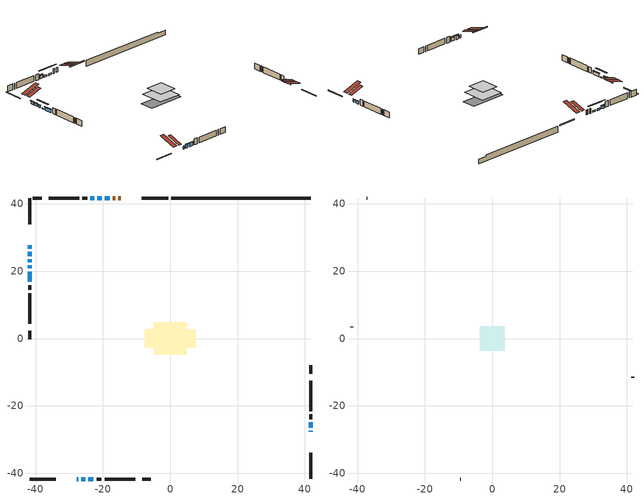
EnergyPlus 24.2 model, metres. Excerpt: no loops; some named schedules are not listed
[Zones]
conditioned space
 floor outside (Floor1 construction): -1.08,-1.08 -1.08,1.08 1.08,1.08 1.08,-1.08 z0.76
 floor adiabatic (AdiabaticFloorConstruction): -4.86,-4.86 -4.86,4.86 4.86,4.86 4.86,-4.86 z0.76
 floor foundation (Slab1 construction): -7.57,-2.79 -7.57,2.79 7.57,2.79 7.57,-2.79 z-1.68
 wall outside (RimJoist1 construction): -0.66,41.73 -8.43,41.73 / -41.73,-41.73 -33.95,-41.73 / -41.73,41.73 -41.73,33.95 / 41.73,-41.73 41.73,-33.95 z0.76:1.06
 wall outside (AdiabaticWallConstruction 1): -14.64,41.73 -15.47,41.73 / -16.4,41.73 -17.01,41.73 z0.76:2.79
 wall outside (AdiabaticWallConstruction): -27.75,-41.73 -27.32,-41.73 / 41.73,-27.75 41.73,-27.36 / -22.54,41.73 -23.76,41.73 / -41.73,19.86 -41.73,16.82 z0.76:1.98; -41.73,27.75 -41.73,26.63 / -41.73,25.7 -41.73,24.48 / 41.73,-26.43 41.73,-24.91 z0.76:1.88; -41.73,23.55 -41.73,22.64 z0.76:1.68; -17.94,41.73 -19.47,41.73 / -20.39,41.73 -21.62,41.73 z0.76:1.47; -41.73,21.71 -41.73,20.79 z0.76:1.07; -26.39,-41.73 -25.28,-41.73 / -24.35,-41.73 -22.82,-41.73 z0.76:2.28
 wall outside (Wall1 construction): -24.69,41.73 -26.15,41.73 / -21.9,-41.73 -20.44,-41.73 / -41.73,15.89 -41.73,14.43 / 41.73,-23.98 41.73,-22.52 z0.76:3.2
 wall outside (Wall2 construction): -27.08,41.73 -36.14,41.73 / -19.51,-41.73 -10.45,-41.73 / -41.73,13.5 -41.73,4.44 / 41.73,-21.59 41.73,-12.53 z0.76:3.2
 wall outside (Wall4 construction): -38.2,41.73 -40.8,41.73 / -8.38,-41.73 -5.79,-41.73 / -41.73,2.37 -41.73,-0.22 / 41.73,-10.47 41.73,-7.87 z0.76:3.2
 wall foundation (FoundationWall1 construction): 0.27,41.73,-1.68 0.27,41.73,0.76 37.58,41.73,0.76 37.58,41.73,0.22 41.73,41.73,0.22 41.73,41.73,-1.68
 window (WindowConstruction 8): -27.74,-41.73 -27.32,-41.73 z0.76:1.98
 window (WindowConstruction 5): -41.73,27.74 -41.73,26.63 z0.76:1.88
 window (WindowConstruction 6): -41.73,25.7 -41.73,24.48 z0.76:1.88
 window (WindowConstruction 7): -41.73,23.55 -41.73,22.64 z0.76:1.67
 window (WindowConstruction 10): -17.94,41.73 -19.47,41.73 z0.76:1.47
 window (WindowConstruction 11): -20.39,41.73 -21.61,41.73 z0.76:1.47
 window (WindowConstruction 12): -41.73,21.71 -41.73,20.79 z0.76:1.06
 window (WindowConstruction 9): 41.73,-27.74 41.73,-27.36 z0.76:1.98
 window (WindowConstruction): 41.73,-26.43 41.73,-24.91 z0.76:1.88
 window (WindowConstruction 1): -22.54,41.73 -23.76,41.73 z0.76:1.98
 window (WindowConstruction 2): -26.39,-41.73 -25.28,-41.73 z0.76:2.28
 window (WindowConstruction 3): -24.35,-41.73 -22.82,-41.73 z0.76:2.28
 window (WindowConstruction 4): -41.73,19.86 -41.73,16.82 z0.76:1.98
 door (Door): -14.64,41.73 -15.47,41.73 z0.76:2.79
 door (Door 1): -16.4,41.73 -17.01,41.73 z0.76:2.79
 ceiling adiabatic (AdiabaticFloorConstruction): 4.86,-4.86 4.86,4.86 -4.86,4.86 -4.86,-4.86 z0.76
 roof outside (Roof2 construction): -13.71,41.73,3.2 -13.71,35.89,5.14 -12.17,35.89,5.14 -12.17,41.73,3.2; -28.67,-41.73,3.2 -28.67,-35.89,5.14 -30.21,-35.89,5.14 -30.21,-41.73,3.2; -41.73,28.67,3.2 -35.89,28.67,5.14 -35.89,30.21,5.14 -41.73,30.21,3.2; 41.73,-28.67,3.2 35.89,-28.67,5.14 35.89,-30.21,5.14 41.73,-30.21,3.2
attic - vented
 floor to conditioned space (Floor2 construction Reversed): -3.67,-3.67 -3.67,3.67 3.67,3.67 3.67,-3.67 z3.2
 wall outside (Wall3 construction): -37.07,41.73 -37.28,41.73 / -9.52,-41.73 -9.31,-41.73 / -41.73,3.51 -41.73,3.3 / 41.73,-11.61 41.73,-11.4 z0.76:3.2
 roof outside (Roof1 construction): -11.24,41.73,3.2 -11.24,34.58,5.58 -9.36,34.58,5.58 -9.36,41.73,3.2; -31.14,-41.73,3.2 -31.14,-34.58,5.58 -33.03,-34.58,5.58 -33.03,-41.73,3.2; -41.73,31.14,3.2 -34.58,31.14,5.58 -34.58,33.03,5.58 -41.73,33.03,3.2; 41.73,-31.14,3.2 34.58,-31.14,5.58 34.58,-33.03,5.58 41.73,-33.03,3.2
shading: -41.73,26.43 -41.73,27.95 -42.14,27.95 -42.14,26.43 z2.08; -41.73,24.28 -41.73,25.9 -42.14,25.9 -42.14,24.28 z2.08; -41.73,22.44 -41.73,23.75 -42.14,23.75 -42.14,22.44 z1.88; -22.11,41.73 -15.3,41.73 -15.3,42.14 -22.11,42.14 z4.11; -24.25,41.73 -17.76,41.73 -17.76,42.14 -24.25,42.14 z4.11; -41.73,18.15 -41.73,24.35 -42.14,24.35 -42.14,18.15 z3.7; 41.73,-24.71 41.73,-26.63 42.14,-26.63 42.14,-24.71 z2.08; -23.96,41.73 -22.34,41.73 -22.34,42.14 -23.96,42.14 z2.18; -25.08,-41.73 -26.59,-41.73 -26.59,-42.14 -25.08,-42.14 z2.49; -22.62,-41.73 -24.55,-41.73 -24.55,-42.14 -22.62,-42.14 z2.49; -41.73,16.62 -41.73,20.07 -42.14,20.07 -42.14,16.62 z2.18
[Building]
Building 1: Terrain=Suburbs
[Site:Location]
Edmonton Intl AP_AB: Latitude {deg}=53.31; Longitude {deg}=-113.58; Time Zone {hr}=-7; Elevation {m}=723; Keep Site Location Information=Yes
[Site:GroundTemperature:Shallow]
-1.56185, -3.61833, -3.78302, -2.80711, 1.11059, 5.01004, 8.39065, 10.5322, 10.7141, 8.97234, 5.67794, 1.89811
[Site:WaterMainsTemperature]
Calculation Method=Schedule; Temperature Schedule=mains temperature schedule
[Material] Roughness=Rough; Thermal Absorptance=0.9
Name | Thickness {m} | Conductivity {W/m-K} | Density {kg/m3} | Specific Heat {J/kg-K} | Solar Absorptance | Visible Absorptance
asphalt or fiberglass shingles | 0.00635 | 0.162714 | 1121.4 | 1465.45 | 0.4 | 0.4
ceiling loosefill ins | 0.0846667 | 0.0480833 | 16.02 | 1046.75 | 0.7 | 0.7
ceiling stud and cavity | 0.1397 | 0.0995447 | 65.682 | 1177.47 | 0.7 | 0.7
concrete 4.0 in. | 0.1016 | 1.803125 | 2242.8 | 837.4 | 0.7 | 0.7
concrete 8.0 in. | 0.2032 | 1.803125 | 2242.8 | 837.4 | 0.7 | 0.7
door material | 0.04445 | 0.327969 | 512.64 | 1214.23 | 0.7 | 0.7
door material 1 | 0.04445 | 0.188738 | 512.64 | 1214.23 | 0.7 | 0.7
exterior vertical ins | 0.0246902 | 0.029427 | 32.04 | 1214.23 | 0.7 | 0.7
floor covering | 0.0127 | 0.0433444 | 54.468 | 1339.84 | 0.6 | 0.6
floor rigid ins; roof rigid ins | 0.051816 | 0.029427 | 32.04 | 1214.23 | 0.7 | 0.7
floor rigid ins 1; wall rigid ins | 0.512978 | 0.029427 | 32.04 | 1214.23 | 0.7 | 0.7
floor stud and cavity | 0.1397 | 0.104916 | 92.3553 | 1139.71 | 0.7 | 0.7
floor stud and cavity 1 | 0.1397 | 1.75129 | 37.0049 | 1207.88 | 0.7 | 0.7
furniture material conditioned space 1 | 0.1524 | 0.115458 | 640.8 | 1214.23 | 0.6 | 0.6
gypsum board | 0.0127 | 0.160291 | 801 | 837.4 | 0.6 | 0.6
gypsum board 1 | 0.0127 | 0.160291 | 801 | 837.4 | 0.7 | 0.7
osb sheathing 0.5 in. | 0.0127 | 0.115458 | 512.64 | 1214.23 | 0.7 | 0.7
osb sheathing 0.75 in. | 0.01905 | 0.115458 | 512.64 | 1214.23 | 0.7 | 0.7
osb sheathing 2.0 in. | 0.0508 | 0.115458 | 512.64 | 1214.23 | 0.7 | 0.7
rim joist stud and cavity | 0.0508 | 0.0296634 | 125.044 | 1163.47 | 0.6 | 0.6
roof stud and cavity | 0.2032 | 0.213394 | 78.34581 | 1123.46 | 0.7 | 0.7
wall stud and cavity | 0.1397 | 0.094676 | 139.0536 | 1170.24 | 0.7 | 0.7
wall stud and cavity 1 | 0.1397 | 0.0935595 | 139.0536 | 1170.24 | 0.7 | 0.7
wall stud and cavity 2 | 0.0889 | 6.1454 | 50.32683 | 1063.81 | 0.6 | 0.6
wall stud and cavity 3 | 0.1397 | 0.111942 | 139.0536 | 1170.24 | 0.7 | 0.7
wall stud and cavity 4 | 0.0889 | 0.380278 | 52.3479 | 1209.89 | 0.7 | 0.7
wall stud and cavity 5 | 0.0889 | 0.391764 | 83.0341 | 1211.67 | 0.7 | 0.7
wood siding | 0.0254 | 0.102417 | 544.68 | 1172.36 | 0.4 | 0.4
wood siding 1 | 0.00254 | 0.102417 | 544.68 | 1172.36 | 0.4 | 0.4
wood siding 2; wood siding 3; wood siding 4 | 0.0254 | 0.102417 | 544.68 | 1172.36 | 0.7 | 0.7
[WindowMaterial:SimpleGlazingSystem]
Name | U-Factor {W/m2-K} | Solar Heat Gain Coefficient
WindowMaterial | 2.915653 | 0.67
WindowMaterial 1 | 2.92076 | 0.67
WindowMaterial 10 | 2.99458 | 0.54
WindowMaterial 11 | 3.00934 | 0.52
WindowMaterial 12 | 3.063281 | 0.52
WindowMaterial 2 | 2.99117 | 0.53
WindowMaterial 3 | 2.90089 | 0.68
WindowMaterial 4 | 2.91111 | 0.68
WindowMaterial 5 | 2.97981 | 0.61
WindowMaterial 6 | 2.92474 | 0.66
WindowMaterial 7 | 2.95029 | 0.64
WindowMaterial 8 | 3.1053 | 0.51
WindowMaterial 9 | 2.99571 | 0.59
[Construction]
AdiabaticFloorConstruction: floor stud and cavity 1, floor rigid ins 1, osb sheathing 0.75 in., floor covering
AdiabaticWallConstruction: wood siding 3, wall rigid ins, wall stud and cavity 4, gypsum board
AdiabaticWallConstruction 1: wood siding 4, wall rigid ins, wall stud and cavity 4, gypsum board
Door: door material
Door 1: door material 1
Floor1 construction: floor stud and cavity, floor rigid ins, osb sheathing 0.75 in., floor covering
Floor2 construction Reversed: gypsum board, ceiling stud and cavity, ceiling loosefill ins
FoundationWall1 construction: concrete 8.0 in., gypsum board 1
furniture construction conditioned space 1: furniture material conditioned space 1
PartitionWallConstruction: gypsum board, wall stud and cavity 5, gypsum board
RimJoist1 construction: wood siding 2, osb sheathing 2.0 in., rim joist stud and cavity
Roof1 construction: asphalt or fiberglass shingles
Roof2 construction: asphalt or fiberglass shingles, roof rigid ins, osb sheathing 0.75 in., roof stud and cavity, gypsum board
Slab1 construction: concrete 4.0 in.
Wall1 construction: wood siding, osb sheathing 0.5 in., wall stud and cavity, gypsum board
Wall2 construction: wood siding, osb sheathing 0.5 in., wall stud and cavity 1, gypsum board
Wall3 construction: wood siding 1, wall stud and cavity 2
Wall4 construction: wood siding, osb sheathing 0.5 in., wall stud and cavity 3, gypsum board
WindowConstruction: WindowMaterial
WindowConstruction 1: WindowMaterial 1
WindowConstruction 10: WindowMaterial 10
WindowConstruction 11: WindowMaterial 11
WindowConstruction 12: WindowMaterial 12
WindowConstruction 2: WindowMaterial 2
WindowConstruction 3: WindowMaterial 3
WindowConstruction 4: WindowMaterial 4
WindowConstruction 5: WindowMaterial 5
WindowConstruction 6: WindowMaterial 6
WindowConstruction 7: WindowMaterial 7
WindowConstruction 8: WindowMaterial 8
WindowConstruction 9: WindowMaterial 9
[Zone] Multiplier=1; Part of Total Floor Area=Yes
Name | Volume {m3}
attic - vented | 20.8502
conditioned space | 466.8
[Space]
Name | Zone | Volume {m3}
attic - vented 1 | attic - vented | 20.8502
conditioned space 1 | conditioned space | 466.8
[ZoneInfiltration:EffectiveLeakageArea]
infil attic - vented 1: Zone or Space=attic - vented 1; Schedule=Always On Discrete; Effective Air Leakage Area {cm2}=1874.44; Stack Coefficient=0.000335298; Wind Coefficient=1.23719e-05
[ZoneMixing]
whole house fan mix: Zone or Space=attic - vented; Schedule=Always On Continuous; Design Flow Rate Calculation Method=Flow/Zone; Design Flow Rate {m3/s}=0; Source Zone or Space=conditioned space
[SurfaceProperty:ExposedFoundationPerimeter]
Slab1: Exposed Perimeter Calculation Method=TotalExposedPerimeter; Total Exposed Perimeter {m}=41.452
[InternalMass] Zone or ZoneList=conditioned space; Space or SpaceList=conditioned space 1
Name | Construction | Surface Area {m2}
furniture mass conditioned space 1 | furniture construction conditioned space 1 | 73.4559
partition wall mass | PartitionWallConstruction | 183.64
[Lights]
interior lighting: Zone or ZoneList or Space or SpaceList=conditioned space 1; Schedule=interior lighting schedule; Design Level Calculation Method=LightingLevel; Lighting Level {W}=343.2; Return Air Fraction=0; Fraction Radiant=0.6; Fraction Visible=0.2; Fraction Replaceable=1
[People]
occupants: Zone or ZoneList or Space or SpaceList=conditioned space 1; Number of People Schedule=occupants schedule; Number of People Calculation Method=People; Number of People=3; Fraction Radiant=0.314171; Sensible Heat Fraction=0.56303; Activity Level Schedule=occupants activity schedule; Carbon Dioxide Generation Rate {m3/s-W}=0; Enable ASHRAE 55 Comfort Warnings=No; Mean Radiant Temperature Calculation Type=EnclosureAveraged
[ElectricEquipment] Zone or ZoneList or Space or SpaceList=conditioned space 1; Design Level Calculation Method=EquipmentLevel
Name | Schedule | Design Level {W} | Fraction Latent | Fraction Radiant | Fraction Lost
clothes dryer | clothes dryer schedule | 140.772 | 0.015 | 0.081 | 0.85
clothes washer | clothes washer schedule | 32.1985 | 0.03 | 0.162 | 0.7
cooking range | cooking range schedule | 215.147 | 0.08 | 0.432 | 0.2
dishwasher | dishwasher schedule | 66.8632 | 0.3 | 0.18 | 0.4
fridge | fridge schedule | 72.9452 | 0 | 0.6 | 0
mech vent bath fan 0 | mech vent bath fan 0 schedule | 50.2 | 0 | 0 | 1
mech vent house fan | mech vent house fan schedule | 0 | 0 | 0 | 1
mech vent house fan cfis | mech vent house fan cfis schedule | 0 | 0 | 0 | 0
mech vent range fan 0 | mech vent range fan 0 schedule | 57 | 0 | 0 | 1
misc plug loads | misc plug loads schedule | 494.7 | 0.045 | 0.513 | 0.1
whole house fan | Always On Discrete | 0 | 0 | 0 | 1
[OtherEquipment] Zone or ZoneList or Space or SpaceList=conditioned space 1; Design Level Calculation Method=EquipmentLevel
Name | Fuel Type | Schedule | Design Level {W} | Fraction Latent | Fraction Radiant | Fraction Lost
clothes dryer 1 | Electricity | clothes dryer schedule | 0 | 0.015 | 0.081 | 0.85
cooking range 1 | Electricity | cooking range schedule | 0 | 0.08 | 0.432 | 0.2
general water use latent | None | general water use schedule | 62.594 | 1 | 0 | 0
general water use sensible | None | general water use schedule | -61.6891 | 0 | 0.6 | 0
mech vent house fan latent load | None | Always On Discrete | 0 | 1 | 0 | 0
mech vent house fan sensible load | None | Always On Discrete | 0 | 0 | 0 | 0
water heater energy adjustment1 | NaturalGas | Always On Discrete | 0.01 | 0 | 0 | 1
[ZoneInfiltration:DesignFlowRate] Zone or ZoneList or Space or SpaceList=conditioned space 1; Schedule=Always On Discrete; Design Flow Rate Calculation Method=Flow/Zone; Design Flow Rate {m3/s}=0
infil flow; natural vent flow; whole house fan flow
[Foundation:Kiva]
Foundation Kiva 1: Initial Indoor Air Temperature {C}=18; Wall Height Above Grade {m}=0.759988; Wall Depth Below Slab {m}=0.2032; Custom Block Material Name 1=exterior vertical ins; Custom Block Depth 1 {m}=2.43998; Custom Block X Position 1 {m}=0.2159; Custom Block Z Position 1 {m}=0
[Foundation:Kiva:Settings]
Soil Conductivity {W/m-K}=0.849921; Soil Density {kg/m3}=1842.3; Soil Specific Heat {J/kg-K}=418.7; Ground Solar Absorptivity=0.9; Ground Thermal Absorptivity=0.9; Ground Surface Roughness {m}=0.03; Far-Field Width {m}=40; Deep-Ground Boundary Condition=ZeroFlux; Deep-Ground Depth {m}=40; Minimum Cell Dimension {m}=0.2; Maximum Cell Growth Coefficient=3; Simulation Timestep=Timestep
[Exterior:Lights]
exterior lighting: Schedule=exterior lighting schedule; Design Level {W}=75.6
[Schedule:Constant]
Name | Hourly Value
Always On Continuous; mech vent house fan schedule; mech vent house fan cfis schedule; Always On Discrete | 1
occupants activity schedule | 117.228
fridge schedule | 0
[Schedule:Week:Daily]
interior lighting schedule Week Rule - Jan1-Jan27: interior lighting schedule day, interior lighting schedule day, interior lighting schedule day, interior lighting schedule day, interior lighting schedule day, interior lighting schedule day, interior lighting schedule day, interior lighting schedule default day, interior lighting schedule default day, interior lighting schedule default day, interior lighting schedule default day, interior lighting schedule default day
interior lighting schedule Week Rule - Jan28-Feb3: interior lighting schedule day, interior lighting schedule day, interior lighting schedule day, interior lighting schedule day, interior lighting schedule day 1, interior lighting schedule day 1, interior lighting schedule day 1, interior lighting schedule default day, interior lighting schedule default day, interior lighting schedule default day, interior lighting schedule default day, interior lighting schedule default day
interior lighting schedule Week Rule - Feb4-Feb24: interior lighting schedule day 1, interior lighting schedule day 1, interior lighting schedule day 1, interior lighting schedule day 1, interior lighting schedule day 1, interior lighting schedule day 1, interior lighting schedule day 1, interior lighting schedule default day, interior lighting schedule default day, interior lighting schedule default day, interior lighting schedule default day, interior lighting schedule default day
interior lighting schedule Week Rule - Feb25-Mar3: interior lighting schedule day 1, interior lighting schedule day 1, interior lighting schedule day 1, interior lighting schedule day 1, interior lighting schedule day 2, interior lighting schedule day 2, interior lighting schedule day 2, interior lighting schedule default day, interior lighting schedule default day, interior lighting schedule default day, interior lighting schedule default day, interior lighting schedule default day
interior lighting schedule Week Rule - Mar4-Mar31: interior lighting schedule day 2, interior lighting schedule day 2, interior lighting schedule day 2, interior lighting schedule day 2, interior lighting schedule day 2, interior lighting schedule day 2, interior lighting schedule day 2, interior lighting schedule default day, interior lighting schedule default day, interior lighting schedule default day, interior lighting schedule default day, interior lighting schedule default day
interior lighting schedule Week Rule - Apr1-Apr28: interior lighting schedule day 3, interior lighting schedule day 3, interior lighting schedule day 3, interior lighting schedule day 3, interior lighting schedule day 3, interior lighting schedule day 3, interior lighting schedule day 3, interior lighting schedule default day, interior lighting schedule default day, interior lighting schedule default day, interior lighting schedule default day, interior lighting schedule default day
interior lighting schedule Week Rule - Apr29-May5: interior lighting schedule day 3, interior lighting schedule day 3, interior lighting schedule day 4, interior lighting schedule day 4, interior lighting schedule day 4, interior lighting schedule day 4, interior lighting schedule day 4, interior lighting schedule default day, interior lighting schedule default day, interior lighting schedule default day, interior lighting schedule default day, interior lighting schedule default day
interior lighting schedule Week Rule - May6-May26: interior lighting schedule day 4, interior lighting schedule day 4, interior lighting schedule day 4, interior lighting schedule day 4, interior lighting schedule day 4, interior lighting schedule day 4, interior lighting schedule day 4, interior lighting schedule default day, interior lighting schedule default day, interior lighting schedule default day, interior lighting schedule default day, interior lighting schedule default day
interior lighting schedule Week Rule - May27-Jun2: interior lighting schedule day 4, interior lighting schedule day 4, interior lighting schedule day 4, interior lighting schedule day 4, interior lighting schedule day 4, interior lighting schedule day 5, interior lighting schedule day 5, interior lighting schedule default day, interior lighting schedule default day, interior lighting schedule default day, interior lighting schedule default day, interior lighting schedule default day
interior lighting schedule Week Rule - Jun3-Jun30: interior lighting schedule day 5, interior lighting schedule day 5, interior lighting schedule day 5, interior lighting schedule day 5, interior lighting schedule day 5, interior lighting schedule day 5, interior lighting schedule day 5, interior lighting schedule default day, interior lighting schedule default day, interior lighting schedule default day, interior lighting schedule default day, interior lighting schedule default day
interior lighting schedule Week Rule - Jul1-Jul28: interior lighting schedule day 6, interior lighting schedule day 6, interior lighting schedule day 6, interior lighting schedule day 6, interior lighting schedule day 6, interior lighting schedule day 6, interior lighting schedule day 6, interior lighting schedule default day, interior lighting schedule default day, interior lighting schedule default day, interior lighting schedule default day, interior lighting schedule default day
interior lighting schedule Week Rule - Jul29-Aug4: interior lighting schedule day 6, interior lighting schedule day 6, interior lighting schedule day 6, interior lighting schedule day 7, interior lighting schedule day 7, interior lighting schedule day 7, interior lighting schedule day 7, interior lighting schedule default day, interior lighting schedule default day, interior lighting schedule default day, interior lighting schedule default day, interior lighting schedule default day
interior lighting schedule Week Rule - Aug5-Aug25: interior lighting schedule day 7, interior lighting schedule day 7, interior lighting schedule day 7, interior lighting schedule day 7, interior lighting schedule day 7, interior lighting schedule day 7, interior lighting schedule day 7, interior lighting schedule default day, interior lighting schedule default day, interior lighting schedule default day, interior lighting schedule default day, interior lighting schedule default day
interior lighting schedule Week Rule - Aug26-Sep1: interior lighting schedule day 7, interior lighting schedule day 7, interior lighting schedule day 7, interior lighting schedule day 7, interior lighting schedule day 7, interior lighting schedule day 7, interior lighting schedule day 8, interior lighting schedule default day, interior lighting schedule default day, interior lighting schedule default day, interior lighting schedule default day, interior lighting schedule default day
interior lighting schedule Week Rule - Sep2-Sep29: interior lighting schedule day 8, interior lighting schedule day 8, interior lighting schedule day 8, interior lighting schedule day 8, interior lighting schedule day 8, interior lighting schedule day 8, interior lighting schedule day 8, interior lighting schedule default day, interior lighting schedule default day, interior lighting schedule default day, interior lighting schedule default day, interior lighting schedule default day
interior lighting schedule Week Rule - Sep30-Oct6: interior lighting schedule day 8, interior lighting schedule day 9, interior lighting schedule day 9, interior lighting schedule day 9, interior lighting schedule day 9, interior lighting schedule day 9, interior lighting schedule day 9, interior lighting schedule default day, interior lighting schedule default day, interior lighting schedule default day, interior lighting schedule default day, interior lighting schedule default day
interior lighting schedule Week Rule - Oct7-Oct27: interior lighting schedule day 9, interior lighting schedule day 9, interior lighting schedule day 9, interior lighting schedule day 9, interior lighting schedule day 9, interior lighting schedule day 9, interior lighting schedule day 9, interior lighting schedule default day, interior lighting schedule default day, interior lighting schedule default day, interior lighting schedule default day, interior lighting schedule default day
interior lighting schedule Week Rule - Oct28-Nov3: interior lighting schedule day 9, interior lighting schedule day 9, interior lighting schedule day 9, interior lighting schedule day 9, interior lighting schedule day 10, interior lighting schedule day 10, interior lighting schedule day 10, interior lighting schedule default day, interior lighting schedule default day, interior lighting schedule default day, interior lighting schedule default day, interior lighting schedule default day
interior lighting schedule Week Rule - Nov4-Nov24: interior lighting schedule day 10, interior lighting schedule day 10, interior lighting schedule day 10, interior lighting schedule day 10, interior lighting schedule day 10, interior lighting schedule day 10, interior lighting schedule day 10, interior lighting schedule default day, interior lighting schedule default day, interior lighting schedule default day, interior lighting schedule default day, interior lighting schedule default day
interior lighting schedule Week Rule - Nov25-Dec1: interior lighting schedule day 10, interior lighting schedule day 10, interior lighting schedule day 10, interior lighting schedule day 10, interior lighting schedule day 10, interior lighting schedule day 10, interior lighting schedule day 11, interior lighting schedule default day, interior lighting schedule default day, interior lighting schedule default day, interior lighting schedule default day, interior lighting schedule default day
interior lighting schedule Week Rule - Dec2-Dec31: interior lighting schedule day 11, interior lighting schedule day 11, interior lighting schedule day 11, interior lighting schedule day 11, interior lighting schedule day 11, interior lighting schedule day 11, interior lighting schedule day 11, interior lighting schedule default day, interior lighting schedule default day, interior lighting schedule default day, interior lighting schedule default day, interior lighting schedule default day
occupants schedule Week Rule - Jan1-Dec31: occupants schedule day, occupants schedule day, occupants schedule day, occupants schedule day, occupants schedule day, occupants schedule day, occupants schedule day, occupants schedule default day, occupants schedule default day, occupants schedule default day, occupants schedule default day, occupants schedule default day
clothes dryer schedule Week Rule - Jan1-Dec31: clothes dryer schedule day, clothes dryer schedule day, clothes dryer schedule day, clothes dryer schedule day, clothes dryer schedule day, clothes dryer schedule day, clothes dryer schedule day, clothes dryer schedule default day, clothes dryer schedule default day, clothes dryer schedule default day, clothes dryer schedule default day, clothes dryer schedule default day
clothes washer schedule Week Rule - Jan1-Dec31: clothes washer schedule day, clothes washer schedule day, clothes washer schedule day, clothes washer schedule day, clothes washer schedule day, clothes washer schedule day, clothes washer schedule day, clothes washer schedule default day, clothes washer schedule default day, clothes washer schedule default day, clothes washer schedule default day, clothes washer schedule default day
cooking range schedule Week Rule - Jan1-Dec31: cooking range schedule day, cooking range schedule day, cooking range schedule day, cooking range schedule day, cooking range schedule day, cooking range schedule day, cooking range schedule day, cooking range schedule default day, cooking range schedule default day, cooking range schedule default day, cooking range schedule default day, cooking range schedule default day
dishwasher schedule Week Rule - Jan1-Dec31: dishwasher schedule day, dishwasher schedule day, dishwasher schedule day, dishwasher schedule day, dishwasher schedule day, dishwasher schedule day, dishwasher schedule day, dishwasher schedule default day, dishwasher schedule default day, dishwasher schedule default day, dishwasher schedule default day, dishwasher schedule default day
mech vent bath fan 0 schedule Week Rule - Jan1-Dec31: mech vent bath fan 0 schedule day, mech vent bath fan 0 schedule day, mech vent bath fan 0 schedule day, mech vent bath fan 0 schedule day, mech vent bath fan 0 schedule day, mech vent bath fan 0 schedule day, mech vent bath fan 0 schedule day, mech vent bath fan 0 schedule default day, mech vent bath fan 0 schedule default day, mech vent bath fan 0 schedule default day, mech vent bath fan 0 schedule default day, mech vent bath fan 0 schedule default day
mech vent range fan 0 schedule Week Rule - Jan1-Dec31: mech vent range fan 0 schedule day, mech vent range fan 0 schedule day, mech vent range fan 0 schedule day, mech vent range fan 0 schedule day, mech vent range fan 0 schedule day, mech vent range fan 0 schedule day, mech vent range fan 0 schedule day, mech vent range fan 0 schedule default day, mech vent range fan 0 schedule default day, mech vent range fan 0 schedule default day, mech vent range fan 0 schedule default day, mech vent range fan 0 schedule default day
misc plug loads schedule Week Rule - Jan1-Dec31: misc plug loads schedule day, misc plug loads schedule day, misc plug loads schedule day, misc plug loads schedule day, misc plug loads schedule day, misc plug loads schedule day, misc plug loads schedule day, misc plug loads schedule default day, misc plug loads schedule default day, misc plug loads schedule default day, misc plug loads schedule default day, misc plug loads schedule default day
general water use schedule Week Rule - Jan1-Dec31: general water use schedule day, general water use schedule day, general water use schedule day, general water use schedule day, general water use schedule day, general water use schedule day, general water use schedule day, general water use schedule default day, general water use schedule default day, general water use schedule default day, general water use schedule default day, general water use schedule default day
exterior lighting schedule Week Rule - Jan1-Jan27: exterior lighting schedule day, exterior lighting schedule day, exterior lighting schedule day, exterior lighting schedule day, exterior lighting schedule day, exterior lighting schedule day, exterior lighting schedule day, exterior lighting schedule default day, exterior lighting schedule default day, exterior lighting schedule default day, exterior lighting schedule default day, exterior lighting schedule default day
exterior lighting schedule Week Rule - Jan28-Feb3: exterior lighting schedule day, exterior lighting schedule day, exterior lighting schedule day, exterior lighting schedule day, exterior lighting schedule day 1, exterior lighting schedule day 1, exterior lighting schedule day 1, exterior lighting schedule default day, exterior lighting schedule default day, exterior lighting schedule default day, exterior lighting schedule default day, exterior lighting schedule default day
exterior lighting schedule Week Rule - Feb4-Feb24: exterior lighting schedule day 1, exterior lighting schedule day 1, exterior lighting schedule day 1, exterior lighting schedule day 1, exterior lighting schedule day 1, exterior lighting schedule day 1, exterior lighting schedule day 1, exterior lighting schedule default day, exterior lighting schedule default day, exterior lighting schedule default day, exterior lighting schedule default day, exterior lighting schedule default day
exterior lighting schedule Week Rule - Feb25-Mar3: exterior lighting schedule day 1, exterior lighting schedule day 1, exterior lighting schedule day 1, exterior lighting schedule day 1, exterior lighting schedule day 2, exterior lighting schedule day 2, exterior lighting schedule day 2, exterior lighting schedule default day, exterior lighting schedule default day, exterior lighting schedule default day, exterior lighting schedule default day, exterior lighting schedule default day
exterior lighting schedule Week Rule - Mar4-Mar31: exterior lighting schedule day 2, exterior lighting schedule day 2, exterior lighting schedule day 2, exterior lighting schedule day 2, exterior lighting schedule day 2, exterior lighting schedule day 2, exterior lighting schedule day 2, exterior lighting schedule default day, exterior lighting schedule default day, exterior lighting schedule default day, exterior lighting schedule default day, exterior lighting schedule default day
exterior lighting schedule Week Rule - Apr1-Apr28: exterior lighting schedule day 3, exterior lighting schedule day 3, exterior lighting schedule day 3, exterior lighting schedule day 3, exterior lighting schedule day 3, exterior lighting schedule day 3, exterior lighting schedule day 3, exterior lighting schedule default day, exterior lighting schedule default day, exterior lighting schedule default day, exterior lighting schedule default day, exterior lighting schedule default day
exterior lighting schedule Week Rule - Apr29-May5: exterior lighting schedule day 3, exterior lighting schedule day 3, exterior lighting schedule day 4, exterior lighting schedule day 4, exterior lighting schedule day 4, exterior lighting schedule day 4, exterior lighting schedule day 4, exterior lighting schedule default day, exterior lighting schedule default day, exterior lighting schedule default day, exterior lighting schedule default day, exterior lighting schedule default day
exterior lighting schedule Week Rule - May6-May26: exterior lighting schedule day 4, exterior lighting schedule day 4, exterior lighting schedule day 4, exterior lighting schedule day 4, exterior lighting schedule day 4, exterior lighting schedule day 4, exterior lighting schedule day 4, exterior lighting schedule default day, exterior lighting schedule default day, exterior lighting schedule default day, exterior lighting schedule default day, exterior lighting schedule default day
exterior lighting schedule Week Rule - May27-Jun2: exterior lighting schedule day 4, exterior lighting schedule day 4, exterior lighting schedule day 4, exterior lighting schedule day 4, exterior lighting schedule day 4, exterior lighting schedule day 5, exterior lighting schedule day 5, exterior lighting schedule default day, exterior lighting schedule default day, exterior lighting schedule default day, exterior lighting schedule default day, exterior lighting schedule default day
exterior lighting schedule Week Rule - Jun3-Jun30: exterior lighting schedule day 5, exterior lighting schedule day 5, exterior lighting schedule day 5, exterior lighting schedule day 5, exterior lighting schedule day 5, exterior lighting schedule day 5, exterior lighting schedule day 5, exterior lighting schedule default day, exterior lighting schedule default day, exterior lighting schedule default day, exterior lighting schedule default day, exterior lighting schedule default day
exterior lighting schedule Week Rule - Jul1-Jul28: exterior lighting schedule day 6, exterior lighting schedule day 6, exterior lighting schedule day 6, exterior lighting schedule day 6, exterior lighting schedule day 6, exterior lighting schedule day 6, exterior lighting schedule day 6, exterior lighting schedule default day, exterior lighting schedule default day, exterior lighting schedule default day, exterior lighting schedule default day, exterior lighting schedule default day
exterior lighting schedule Week Rule - Jul29-Aug4: exterior lighting schedule day 6, exterior lighting schedule day 6, exterior lighting schedule day 6, exterior lighting schedule day 7, exterior lighting schedule day 7, exterior lighting schedule day 7, exterior lighting schedule day 7, exterior lighting schedule default day, exterior lighting schedule default day, exterior lighting schedule default day, exterior lighting schedule default day, exterior lighting schedule default day
exterior lighting schedule Week Rule - Aug5-Aug25: exterior lighting schedule day 7, exterior lighting schedule day 7, exterior lighting schedule day 7, exterior lighting schedule day 7, exterior lighting schedule day 7, exterior lighting schedule day 7, exterior lighting schedule day 7, exterior lighting schedule default day, exterior lighting schedule default day, exterior lighting schedule default day, exterior lighting schedule default day, exterior lighting schedule default day
exterior lighting schedule Week Rule - Aug26-Sep1: exterior lighting schedule day 7, exterior lighting schedule day 7, exterior lighting schedule day 7, exterior lighting schedule day 7, exterior lighting schedule day 7, exterior lighting schedule day 7, exterior lighting schedule day 8, exterior lighting schedule default day, exterior lighting schedule default day, exterior lighting schedule default day, exterior lighting schedule default day, exterior lighting schedule default day
[Schedule:Year]
interior lighting schedule: interior lighting schedule Week Rule - Jan1-Jan27, 1, 1, 1, 27, interior lighting schedule Week Rule - Jan28-Feb3, 1, 28, 2, 3, interior lighting schedule Week Rule - Feb4-Feb24, 2, 4, 2, 24, interior lighting schedule Week Rule - Feb25-Mar3, 2, 25, 3, 3, interior lighting schedule Week Rule - Mar4-Mar31, 3, 4, 3, 31, interior lighting schedule Week Rule - Apr1-Apr28, 4, 1, 4, 28, interior lighting schedule Week Rule - Apr29-May5, 4, 29, 5, 5, interior lighting schedule Week Rule - May6-May26, 5, 6, 5, 26, interior lighting schedule Week Rule - May27-Jun2, 5, 27, 6, 2, interior lighting schedule Week Rule - Jun3-Jun30, 6, 3, 6, 30, interior lighting schedule Week Rule - Jul1-Jul28, 7, 1, 7, 28, interior lighting schedule Week Rule - Jul29-Aug4, 7, 29, 8, 4, interior lighting schedule Week Rule - Aug5-Aug25, 8, 5, 8, 25, interior lighting schedule Week Rule - Aug26-Sep1, 8, 26, 9, 1, interior lighting schedule Week Rule - Sep2-Sep29, 9, 2, 9, 29, interior lighting schedule Week Rule - Sep30-Oct6, 9, 30, 10, 6, interior lighting schedule Week Rule - Oct7-Oct27, 10, 7, 10, 27, interior lighting schedule Week Rule - Oct28-Nov3, 10, 28, 11, 3, interior lighting schedule Week Rule - Nov4-Nov24, 11, 4, 11, 24, interior lighting schedule Week Rule - Nov25-Dec1, 11, 25, 12, 1, interior lighting schedule Week Rule - Dec2-Dec31, 12, 2, 12, 31
occupants schedule: occupants schedule Week Rule - Jan1-Dec31, 1, 1, 12, 31
clothes dryer schedule: clothes dryer schedule Week Rule - Jan1-Dec31, 1, 1, 12, 31
clothes washer schedule: clothes washer schedule Week Rule - Jan1-Dec31, 1, 1, 12, 31
cooking range schedule: cooking range schedule Week Rule - Jan1-Dec31, 1, 1, 12, 31
dishwasher schedule: dishwasher schedule Week Rule - Jan1-Dec31, 1, 1, 12, 31
mech vent bath fan 0 schedule: mech vent bath fan 0 schedule Week Rule - Jan1-Dec31, 1, 1, 12, 31
mech vent range fan 0 schedule: mech vent range fan 0 schedule Week Rule - Jan1-Dec31, 1, 1, 12, 31
misc plug loads schedule: misc plug loads schedule Week Rule - Jan1-Dec31, 1, 1, 12, 31
general water use schedule: general water use schedule Week Rule - Jan1-Dec31, 1, 1, 12, 31
exterior lighting schedule: exterior lighting schedule Week Rule - Jan1-Jan27, 1, 1, 1, 27, exterior lighting schedule Week Rule - Jan28-Feb3, 1, 28, 2, 3, exterior lighting schedule Week Rule - Feb4-Feb24, 2, 4, 2, 24, exterior lighting schedule Week Rule - Feb25-Mar3, 2, 25, 3, 3, exterior lighting schedule Week Rule - Mar4-Mar31, 3, 4, 3, 31, exterior lighting schedule Week Rule - Apr1-Apr28, 4, 1, 4, 28, exterior lighting schedule Week Rule - Apr29-May5, 4, 29, 5, 5, exterior lighting schedule Week Rule - May6-May26, 5, 6, 5, 26, exterior lighting schedule Week Rule - May27-Jun2, 5, 27, 6, 2, exterior lighting schedule Week Rule - Jun3-Jun30, 6, 3, 6, 30, exterior lighting schedule Week Rule - Jul1-Jul28, 7, 1, 7, 28, exterior lighting schedule Week Rule - Jul29-Aug4, 7, 29, 8, 4, exterior lighting schedule Week Rule - Aug5-Aug25, 8, 5, 8, 25, exterior lighting schedule Week Rule - Aug26-Sep1, 8, 26, 9, 1, exterior lighting schedule Week Rule - Sep2-Sep29, 9, 2, 9, 29, exterior lighting schedule Week Rule - Sep30-Oct6, 9, 30, 10, 6, exterior lighting schedule Week Rule - Oct7-Oct27, 10, 7, 10, 27, exterior lighting schedule Week Rule - Oct28-Nov3, 10, 28, 11, 3, exterior lighting schedule Week Rule - Nov4-Nov24, 11, 4, 11, 24, exterior lighting schedule Week Rule - Nov25-Dec1, 11, 25, 12, 1, exterior lighting schedule Week Rule - Dec2-Dec31, 12, 2, 12, 31
[Schedule:Compact]
mains temperature schedule: Through: 01/01, For: AllDays, Until: 24:00, 3.97167, Through: 01/02, For: AllDays, Until: 24:00, 3.90778, Through: 01/03, For: AllDays, Until: 24:00, 3.84556, Through: 01/04, For: AllDays, Until: 24:00, 3.78389, Through: 01/05, For: AllDays, Until: 24:00, 3.72278, Through: 01/06, For: AllDays, Until: 24:00, 3.66278, Through: 01/07, For: AllDays, Until: 24:00, 3.60389, Through: 01/08, For: AllDays, Until: 24:00, 3.54556, Through: 01/09, For: AllDays, Until: 24:00, 3.48833, Through: 01/10, For: AllDays, Until: 24:00, 3.43167, Through: 01/11, For: AllDays, Until: 24:00, 3.37611, Through: 01/12, For: AllDays, Until: 24:00, 3.32167, Through: 01/13, For: AllDays, Until: 24:00, 3.26833, Through: 01/14, For: AllDays, Until: 24:00, 3.21556, Through: 01/15, For: AllDays, Until: 24:00, 3.16444, Through: 01/16, For: AllDays, Until: 24:00, 3.11389, Through: 01/17, For: AllDays, Until: 24:00, 3.06444, Through: 01/18, For: AllDays, Until: 24:00, 3.01611, Through: 01/19, For: AllDays, Until: 24:00, 2.96889, Through: 01/20, For: AllDays, Until: 24:00, 2.92278, Through: 01/21, For: AllDays, Until: 24:00, 2.87722, Through: 01/22, For: AllDays, Until: 24:00, 2.83333, Through: 01/23, For: AllDays, Until: 24:00, 2.79056, Through: 01/24, For: AllDays, Until: 24:00, 2.74889, Through: 01/25, For: AllDays, Until: 24:00, 2.70833, Through: 01/26, For: AllDays, Until: 24:00, 2.66889, Through: 01/27, For: AllDays, Until: 24:00, 2.63056, Through: 01/28, For: AllDays, Until: 24:00, 2.59333, Through: 01/29, For: AllDays, Until: 24:00, 2.55778, Through: 01/30, For: AllDays, Until: 24:00, 2.52278, Through: 01/31, For: AllDays, Until: 24:00, 2.48944, Through: 02/01, For: AllDays, Until: 24:00, 2.45722, Through: 02/02, For: AllDays, Until: 24:00, 2.42611, Through: 02/03, For: AllDays, Until: 24:00, 2.39667, Through: 02/04, For: AllDays, Until: 24:00, 2.36833, Through: 02/05, For: AllDays, Until: 24:00, 2.34111, Through: 02/06, For: AllDays, Until: 24:00, 2.315, Through: 02/07, For: AllDays, Until: 24:00, 2.29056, Through: 02/08, For: AllDays, Until: 24:00, 2.26722, Through: 02/09, For: AllDays, Until: 24:00, 2.245, Through: 02/10, For: AllDays, Until: 24:00, 2.22444, Through: 02/11, For: AllDays, Until: 24:00, 2.20444, Through: 02/12, For: AllDays, Until: 24:00, 2.18667, Through: 02/13, For: AllDays, Until: 24:00, 2.17, Through: 02/14, For: AllDays, Until: 24:00, 2.15444, Through: 02/15, For: AllDays, Until: 24:00, 2.14, Through: 02/16, For: AllDays, Until: 24:00, 2.12722, Through: 02/17, For: AllDays, Until: 24:00, 2.11556, Through: 02/18, For: AllDays, Until: 24:00, 2.10556, Through: 02/19, For: AllDays, Until: 24:00, 2.09667, Through: 02/20, For: AllDays, Until: 24:00, 2.08889, Through: 02/21, For: AllDays, Until: 24:00, 2.08278, Through: 02/22, For: AllDays, Until: 24:00, 2.07833, Through: 02/23, For: AllDays, Until: 24:00, 2.07444, Through: 02/24, For: AllDays, Until: 24:00, 2.07278, Through: 02/25, For: AllDays, Until: 24:00, 2.07167, Through: 02/26, For: AllDays, Until: 24:00, 2.07222, Through: 02/27, For: AllDays, Until: 24:00, 2.07444, Through: 02/28, For: AllDays, Until: 24:00, 2.07778, Through: 03/01, For: AllDays, Until: 24:00, 2.08222, Through: 03/02, For: AllDays, Until: 24:00, 2.08833, Through: 03/03, For: AllDays, Until: 24:00, 2.09556, Through: 03/04, For: AllDays, Until: 24:00, 2.10444, Through: 03/05, For: AllDays, Until: 24:00, 2.11444, Through: 03/06, For: AllDays, Until: 24:00, 2.12556, Through: 03/07, For: AllDays, Until: 24:00, 2.13833, Through: 03/08, For: AllDays, Until: 24:00, 2.15278, Through: 03/09, For: AllDays, Until: 24:00, 2.16778, Through: 03/10, For: AllDays, Until: 24:00, 2.18444, Through: 03/11, For: AllDays, Until: 24:00, 2.20278, Through: 03/12, For: AllDays, Until: 24:00, 2.22167, Through: 03/13, For: AllDays, Until: 24:00, 2.24278, Through: 03/14, For: AllDays, Until: 24:00, 2.26444, Through: 03/15, For: AllDays, Until: 24:00, 2.28778, Through: 03/16, For: AllDays, Until: 24:00, 2.31222, Through: 03/17, For: AllDays, Until: 24:00, 2.33778, Through: 03/18, For: AllDays, Until: 24:00, 2.365, Through: 03/19, For: AllDays, Until: 24:00, 2.39333, Through: 03/20, For: AllDays, Until: 24:00, 2.42278, Through: 03/21, For: AllDays, Until: 24:00, 2.45389, Through: 03/22, For: AllDays, Until: 24:00, 2.48611, Through: 03/23, For: AllDays, Until: 24:00, 2.51889, Through: 03/24, For: AllDays, Until: 24:00, 2.55389, Through: 03/25, For: AllDays, Until: 24:00, 2.58944, Through: 03/26, For: AllDays, Until: 24:00, 2.62611, Through: 03/27, For: AllDays, Until: 24:00, 2.66444, Through: 03/28, For: AllDays, Until: 24:00, 2.70389, Through: 03/29, For: AllDays, Until: 24:00, 2.74389, Through: 03/30, For: AllDays, Until: 24:00, 2.78556, Through: 03/31, For: AllDays, Until: 24:00, 2.82833, Through: 04/01, For: AllDays, Until: 24:00, 2.87222, Through: 04/02, For: AllDays, Until: 24:00, 2.91722, Through: 04/03, For: AllDays, Until: 24:00, 2.96333, Through: 04/04, For: AllDays, Until: 24:00, 3.01056, Through: 04/05, For: AllDays, Until: 24:00, 3.05889, Through: 04/06, For: AllDays, Until: 24:00, 3.10833, Through: 04/07, For: AllDays, Until: 24:00, 3.15833, Through: 04/08, For: AllDays, Until: 24:00, 3.21, Through: 04/09, For: AllDays, Until: 24:00, 3.26222, Through: 04/10, For: AllDays, Until: 24:00, 3.31556, Through: 04/11, For: AllDays, Until: 24:00, 3.37, Through: 04/12, For: AllDays, Until: 24:00, 3.42556, Through: 04/13, For: AllDays, Until: 24:00, 3.48167, Through: 04/14, For: AllDays, Until: 24:00, 3.53889, Through: 04/15, For: AllDays, Until: 24:00, 3.59722, Through: 04/16, For: AllDays, Until: 24:00, 3.65611, Through: 04/17, For: AllDays, Until: 24:00, 3.71611, Through: 04/18, For: AllDays, Until: 24:00, 3.77667, Through: 04/19, For: AllDays, Until: 24:00, 3.83833, Through: 04/20, For: AllDays, Until: 24:00, 3.90111, Through: 04/21, For: AllDays, Until: 24:00, 3.96444, Through: 04/22, For: AllDays, Until: 24:00, 4.02833, Through: 04/23, For: AllDays, Until: 24:00, 4.09333, Through: 04/24, For: AllDays, Until: 24:00, 4.15889, Through: 04/25, For: AllDays, Until: 24:00, 4.225, Through: 04/26, For: AllDays, Until: 24:00, 4.29222, Through: 04/27, For: AllDays, Until: 24:00, 4.36, Through: 04/28, For: AllDays, Until: 24:00, 4.42833, Through: 04/29, For: AllDays, Until: 24:00, 4.49722, Through: 04/30, For: AllDays, Until: 24:00, 4.56667, Through: 05/01, For: AllDays, Until: 24:00, 4.63722, Through: 05/02, For: AllDays, Until: 24:00, 4.70833, Through: 05/03, For: AllDays, Until: 24:00, 4.77944, Through: 05/04, For: AllDays, Until: 24:00, 4.85167, Through: 05/05, For: AllDays, Until: 24:00, 4.92389, Through: 05/06, For: AllDays, Until: 24:00, 4.99722, Through: 05/07, For: AllDays, Until: 24:00, 5.07056, Through: 05/08, For: AllDays, Until: 24:00, 5.145, Through: 05/09, For: AllDays, Until: 24:00, 5.21944, Through: 05/10, For: AllDays, Until: 24:00, 5.29389, Through: 05/11, For: AllDays, Until: 24:00, 5.36944, Through: 05/12, For: AllDays, Until: 24:00, 5.445, Through: 05/13, For: AllDays, Until: 24:00, 5.52111, Through: 05/14, For: AllDays, Until: 24:00, 5.59722, Through: 05/15, For: AllDays, Until: 24:00, 5.67389, Through: 05/16, For: AllDays, Until: 24:00, 5.75056, Through: 05/17, For: AllDays, Until: 24:00, 5.82778, Through: 05/18, For: AllDays, Until: 24:00, 5.90556, Through: 05/19, For: AllDays, Until: 24:00, 5.98278, Through: 05/20, For: AllDays, Until: 24:00, 6.06056, Through: 05/21, For: AllDays, Until: 24:00, 6.13889, Through: 05/22, For: AllDays, Until: 24:00, 6.21667, Through: 05/23, For: AllDays, Until: 24:00, 6.295, Through: 05/24, For: AllDays, Until: 24:00, 6.37333, Through: 05/25, For: AllDays, Until: 24:00, 6.45222, Through: 05/26, For: AllDays, Until: 24:00, 6.53056, Through: 05/27, For: AllDays, Until: 24:00, 6.60889, Through: 05/28, For: AllDays, Until: 24:00, 6.68778, Through: 05/29, For: AllDays, Until: 24:00, 6.76611, Through: 05/30, For: AllDays, Until: 24:00, 6.84444, Through: 05/31, For: AllDays, Until: 24:00, 6.92278, Through: 06/01, For: AllDays, Until: 24:00, 7.00111, Through: 06/02, For: AllDays, Until: 24:00, 7.07944, Through: 06/03, For: AllDays, Until: 24:00, 7.15778, Through: 06/04, For: AllDays, Until: 24:00, 7.23556, Through: 06/05, For: AllDays, Until: 24:00, 7.31333, Through: 06/06, For: AllDays, Until: 24:00, 7.39056, Through: 06/07, For: AllDays, Until: 24:00, 7.46833, Through: 06/08, For: AllDays, Until: 24:00, 7.545, Through: 06/09, For: AllDays, Until: 24:00, 7.62222, Through: 06/10, For: AllDays, Until: 24:00, 7.69833, Through: 06/11, For: AllDays, Until: 24:00, 7.775, Through: 06/12, For: AllDays, Until: 24:00, 7.85056, Through: 06/13, For: AllDays, Until: 24:00, 7.92611, Through: 06/14, For: AllDays, Until: 24:00, 8.00111, Through: 06/15, For: AllDays, Until: 24:00, 8.07611, Through: 06/16, For: AllDays, Until: 24:00, 8.15056, Through: 06/17, For: AllDays, Until: 24:00, 8.22389, Through: 06/18, For: AllDays, Until: 24:00, 8.29778, Through: 06/19, For: AllDays, Until: 24:00, 8.37056, Through: 06/20, For: AllDays, Until: 24:00, 8.44278, Through: 06/21, For: AllDays, Until: 24:00, 8.51444, Through: 06/22, For: AllDays, Until: 24:00, 8.58611, Through: 06/23, For: AllDays, Until: 24:00, 8.65667, Through: 06/24, For: AllDays, Until: 24:00, 8.72667, Through: 06/25, For: AllDays, Until: 24:00, 8.79611, Through: 06/26, For: AllDays, Until: 24:00, 8.865, Through: 06/27, For: AllDays, Until: 24:00, 8.93333, Through: 06/28, For: AllDays, Until: 24:00, 9.00056, Through: 06/29, For: AllDays, Until: 24:00, 9.06778, Through: 06/30, For: AllDays, Until: 24:00, 9.13333, Through: 07/01, For: AllDays, Until: 24:00, 9.19889, Through: 07/02, For: AllDays, Until: 24:00, 9.26333, Through: 07/03, For: AllDays, Until: 24:00, 9.32722, Through: 07/04, For: AllDays, Until: 24:00, 9.39056, Through: 07/05, For: AllDays, Until: 24:00, 9.45278, Through: 07/06, For: AllDays, Until: 24:00, 9.51389, Through: 07/07, For: AllDays, Until: 24:00, 9.57444, Through: 07/08, For: AllDays, Until: 24:00, 9.63389, Through: 07/09, For: AllDays, Until: 24:00, 9.69278, Through: 07/10, For: AllDays, Until: 24:00, 9.75056, Through: 07/11, For: AllDays, Until: 24:00, 9.80778, Through: 07/12, For: AllDays, Until: 24:00, 9.86333, Through: 07/13, For: AllDays, Until: 24:00, 9.91833, Through: 07/14, For: AllDays, Until: 24:00, 9.97278, Through: 07/15, For: AllDays, Until: 24:00, 10.0256, Through: 07/16, For: AllDays, Until: 24:00, 10.0778, Through: 07/17, For: AllDays, Until: 24:00, 10.1289, Through: 07/18, For: AllDays, Until: 24:00, 10.1789, Through: 07/19, For: AllDays, Until: 24:00, 10.2278, Through: 07/20, For: AllDays, Until: 24:00, 10.2756, Through: 07/21, For: AllDays, Until: 24:00, 10.3222, Through: 07/22, For: AllDays, Until: 24:00, 10.3683, Through: 07/23, For: AllDays, Until: 24:00, 10.4128, Through: 07/24, For: AllDays, Until: 24:00, 10.4561, Through: 07/25, For: AllDays, Until: 24:00, 10.4989, Through: 07/26, For: AllDays, Until: 24:00, 10.54, Through: 07/27, For: AllDays, Until: 24:00, 10.58, Through: 07/28, For: AllDays, Until: 24:00, 10.6189, Through: 07/29, For: AllDays, Until: 24:00, 10.6567, Through: 07/30, For: AllDays, Until: 24:00, 10.6928, Through: 07/31, For: AllDays, Until: 24:00, 10.7283, Through: 08/01, For: AllDays, Until: 24:00, 10.7622, Through: 08/02, For: AllDays, Until: 24:00, 10.7956, Through: 08/03, For: AllDays, Until: 24:00, 10.8272, Through: 08/04, For: AllDays, Until: 24:00, 10.8572, Through: 08/05, For: AllDays, Until: 24:00, 10.8867, Through: 08/06, For: AllDays, Until: 24:00, 10.9144, Through: 08/07, For: AllDays, Until: 24:00, 10.9411, Through: 08/08, For: AllDays, Until: 24:00, 10.9667, Through: 08/09, For: AllDays, Until: 24:00, 10.9906, Through: 08/10, For: AllDays, Until: 24:00, 11.0133, Through: 08/11, For: AllDays, Until: 24:00, 11.035, Through: 08/12, For: AllDays, Until: 24:00, 11.055, Through: 08/13, For: AllDays, Until: 24:00, 11.0739, Through: 08/14, For: AllDays, Until: 24:00, 11.0917, Through: 08/15, For: AllDays, Until: 24:00, 11.1078, Through: 08/16, For: AllDays, Until: 24:00, 11.1228, Through: 08/17, For: AllDays, Until: 24:00, 11.1361, Through: 08/18, For: AllDays, Until: 24:00, 11.1483, Through: 08/19, For: AllDays, Until: 24:00, 11.1594, Through: 08/20, For: AllDays, Until: 24:00, 11.1689, Through: 08/21, For: AllDays, Until: 24:00, 11.1772, Through: 08/22, For: AllDays, Until: 24:00, 11.1844, Through: 08/23, For: AllDays, Until: 24:00, 11.19, Through: 08/24, For: AllDays, Until: 24:00, 11.1939, Through: 08/25, For: AllDays, Until: 24:00, 11.1967, Through: 08/26, For: AllDays, Until: 24:00, 11.1983, Through: 08/27, For: AllDays, Until: 24:00, 11.1983, Through: 08/28, For: AllDays, Until: 24:00, 11.1972, Through: 08/29, For: AllDays, Until: 24:00, 11.195, Through: 08/30, For: AllDays, Until: 24:00, 11.1911, Through: 08/31, For: AllDays, Until: 24:00, 11.1856, Through: 09/01, For: AllDays, Until: 24:00, 11.1789, Through: 09/02, For: AllDays, Until: 24:00, 11.1711, Through: 09/03, For: AllDays, Until: 24:00, 11.1617, Through: 09/04, For: AllDays, Until: 24:00, 11.1511, Through: 09/05, For: AllDays, Until: 24:00, 11.1394, Through: 09/06, For: AllDays, Until: 24:00, 11.1261, Through: 09/07, For: AllDays, Until: 24:00, 11.1111, Through: 09/08, For: AllDays, Until: 24:00, 11.0956, Through: 09/09, For: AllDays, Until: 24:00, 11.0778, Through: 09/10, For: AllDays, Until: 24:00, 11.0594, Through: 09/11, For: AllDays, Until: 24:00, 11.0394, Through: 09/12, For: AllDays, Until: 24:00, 11.0183, Through: 09/13, For: AllDays, Until: 24:00, 10.9961, Through: 09/14, For: AllDays, Until: 24:00, 10.9722, Through: 09/15, For: AllDays, Until: 24:00, 10.9472, Through: 09/16, For: AllDays, Until: 24:00, 10.9206, Through: 09/17, For: AllDays, Until: 24:00, 10.8928, Through: 09/18, For: AllDays, Until: 24:00, 10.8639, Through: 09/19, For: AllDays, Until: 24:00, 10.8339, Through: 09/20, For: AllDays, Until: 24:00, 10.8028, Through: 09/21, For: AllDays, Until: 24:00, 10.77, Through: 09/22, For: AllDays, Until: 24:00, 10.7361, Through: 09/23, For: AllDays, Until: 24:00, 10.7011, Through: 09/24, For: AllDays, Until: 24:00, 10.665, Through: 09/25, For: AllDays, Until: 24:00, 10.6272, Through: 09/26, For: AllDays, Until: 24:00, 10.5889, Through: 09/27, For: AllDays, Until: 24:00, 10.5489, Through: 09/28, For: AllDays, Until: 24:00, 10.5078, Through: 09/29, For: AllDays, Until: 24:00, 10.4661, Through: 09/30, For: AllDays, Until: 24:00, 10.4228, Through: 10/01, For: AllDays, Until: 24:00, 10.3783, Through: 10/02, For: AllDays, Until: 24:00, 10.3328, Through: 10/03, For: AllDays, Until: 24:00, 10.2861, Through: 10/04, For: AllDays, Until: 24:00, 10.2383, Through: 10/05, For: AllDays, Until: 24:00, 10.19, Through: 10/06, For: AllDays, Until: 24:00, 10.14, Through: 10/07, For: AllDays, Until: 24:00, 10.0894, Through: 10/08, For: AllDays, Until: 24:00, 10.0372, Through: 10/09, For: AllDays, Until: 24:00, 9.98444, Through: 10/10, For: AllDays, Until: 24:00, 9.93056, Through: 10/11, For: AllDays, Until: 24:00, 9.87611, Through: 10/12, For: AllDays, Until: 24:00, 9.82, Through: 10/13, For: AllDays, Until: 24:00, 9.76333, Through: 10/14, For: AllDays, Until: 24:00, 9.70611, Through: 10/15, For: AllDays, Until: 24:00, 9.64722, Through: 10/16, For: AllDays, Until: 24:00, 9.58778, Through: 10/17, For: AllDays, Until: 24:00, 9.52778, Through: 10/18, For: AllDays, Until: 24:00, 9.46667, Through: 10/19, For: AllDays, Until: 24:00, 9.40444, Through: 10/20, For: AllDays, Until: 24:00, 9.34167, Through: 10/21, For: AllDays, Until: 24:00, 9.27778, Through: 10/22, For: AllDays, Until: 24:00, 9.21333, Through: 10/23, For: AllDays, Until: 24:00, 9.14833, Through: 10/24, For: AllDays, Until: 24:00, 9.08222, Through: 10/25, For: AllDays, Until: 24:00, 9.01556, Through: 10/26, For: AllDays, Until: 24:00, 8.94833, Through: 10/27, For: AllDays, Until: 24:00, 8.88056, Through: 10/28, For: AllDays, Until: 24:00, 8.81167, Through: 10/29, For: AllDays, Until: 24:00, 8.74222, Through: 10/30, For: AllDays, Until: 24:00, 8.67222, Through: 10/31, For: AllDays, Until: 24:00, 8.60167, Through: 11/01, For: AllDays, Until: 24:00, 8.53056, Through: 11/02, For: AllDays, Until: 24:00, 8.45889, Through: 11/03, For: AllDays, Until: 24:00, 8.38667, Through: 11/04, For: AllDays, Until: 24:00, 8.31389, Through: 11/05, For: AllDays, Until: 24:00, 8.24056, Through: 11/06, For: AllDays, Until: 24:00, 8.16667, Through: 11/07, For: AllDays, Until: 24:00, 8.09278, Through: 11/08, For: AllDays, Until: 24:00, 8.01833, Through: 11/09, For: AllDays, Until: 24:00, 7.94278, Through: 11/10, For: AllDays, Until: 24:00, 7.86778, Through: 11/11, For: AllDays, Until: 24:00, 7.79167, Through: 11/12, For: AllDays, Until: 24:00, 7.71556, Through: 11/13, For: AllDays, Until: 24:00, 7.63944, Through: 11/14, For: AllDays, Until: 24:00, 7.56222, Through: 11/15, For: AllDays, Until: 24:00, 7.48556, Through: 11/16, For: AllDays, Until: 24:00, 7.40833, Through: 11/17, For: AllDays, Until: 24:00, 7.33056, Through: 11/18, For: AllDays, Until: 24:00, 7.25278, Through: 11/19, For: AllDays, Until: 24:00, 7.175, Through: 11/20, For: AllDays, Until: 24:00, 7.09722, Through: 11/21, For: AllDays, Until: 24:00, 7.01889, Through: 11/22, For: AllDays, Until: 24:00, 6.94056, Through: 11/23, For: AllDays, Until: 24:00, 6.86222, Through: 11/24, For: AllDays, Until: 24:00, 6.78389, Through: 11/25, For: AllDays, Until: 24:00, 6.705, Through: 11/26, For: AllDays, Until: 24:00, 6.62667, Through: 11/27, For: AllDays, Until: 24:00, 6.54833, Through: 11/28, For: AllDays, Until: 24:00, 6.46944, Through: 11/29, For: AllDays, Until: 24:00, 6.39111, Through: 11/30, For: AllDays, Until: 24:00, 6.31278, Through: 12/01, For: AllDays, Until: 24:00, 6.23444, Through: 12/02, For: AllDays, Until: 24:00, 6.15611, Through: 12/03, For: AllDays, Until: 24:00, 6.07833, Through: 12/04, For: AllDays, Until: 24:00, 6.00056, Through: 12/05, For: AllDays, Until: 24:00, 5.92278, Through: 12/06, For: AllDays, Until: 24:00, 5.84556, Through: 12/07, For: AllDays, Until: 24:00, 5.76833, Through: 12/08, For: AllDays, Until: 24:00, 5.69111, Through: 12/09, For: AllDays, Until: 24:00, 5.61444, Through: 12/10, For: AllDays, Until: 24:00, 5.53778, Through: 12/11, For: AllDays, Until: 24:00, 5.46222, Through: 12/12, For: AllDays, Until: 24:00, 5.38611, Through: 12/13, For: AllDays, Until: 24:00, 5.31111, Through: 12/14, For: AllDays, Until: 24:00, 5.23611, Through: 12/15, For: AllDays, Until: 24:00, 5.16167, Through: 12/16, For: AllDays, Until: 24:00, 5.08722, Through: 12/17, For: AllDays, Until: 24:00, 5.01389, Through: 12/18, For: AllDays, Until: 24:00, 4.94056, Through: 12/19, For: AllDays, Until: 24:00, 4.86778, Through: 12/20, For: AllDays, Until: 24:00, 4.79556, Through: 12/21, For: AllDays, Until: 24:00, 4.72389, Through: 12/22, For: AllDays, Until: 24:00, 4.65333, Through: 12/23, For: AllDays, Until: 24:00, 4.58278, Through: 12/24, For: AllDays, Until: 24:00, 4.51278, Through: 12/25, For: AllDays, Until: 24:00, 4.44389, Through: 12/26, For: AllDays, Until: 24:00, 4.375, Through: 12/27, For: AllDays, Until: 24:00, 4.30722, Through: 12/28, For: AllDays, Until: 24:00, 4.24, Through: 12/29, For: AllDays, Until: 24:00, 4.17333, Through: 12/30, For: AllDays, Until: 24:00, 4.10778, Through: 12/31, For: AllDays, Until: 24:00, 4.04278
